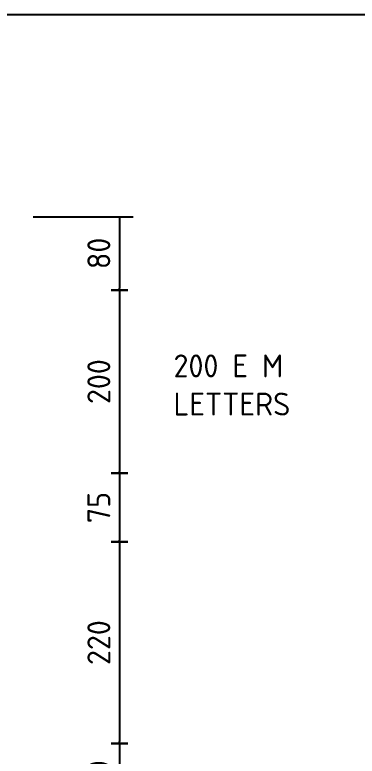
# Model space of a CAD drawing. Header units: millimetres. Extents: x 0 to 420, y 0 to 297.
# Drawn here: x 276.4 to 313.7, y 211.5 to 292.5 of the extents above; entities that cross this region are included whole.
import ezdxf
from ezdxf.enums import TextEntityAlignment as Align

# ---------------------------------------------------------------- set-up
doc = ezdxf.new("R2010")
doc.units = ezdxf.units.MM
doc.header["$MEASUREMENT"] = 0
doc.layers.get('DEFPOINTS').update_dxf_attribs({"true_color": 0x165788})
for name, color, linetype in [('COMMENTS', 4, 'Continuous'), ('T25', 1, 'Continuous'), ('TBLK18', 4, 'Continuous'), ('TBLK25', 1, 'Continuous'), ('TBLK35', 3, 'Continuous'), ('TBLK50', 7, 'Continuous')]:
    doc.layers.add(name, color=color, linetype=linetype)
doc.styles.add('iso', font='iso3098b.shx')
doc.dimstyles.new('signsdim', dxfattribs={"dimtxt": 2.5, "dimasz": 0.2, "dimexe": 1.5, "dimexo": 2, "dimgap": 1, "dimtad": 1, "dimlfac": 10, "dimrnd": 1, "dimtxsty": 'iso', "dimblk": 'sgndim', "dimcen": 2.5, "dimse2": 1, "dimadec": 0, "dimazin": 0, "dimtfac": 1, "dimtix": 1, "dimtmove": 0, "dimatfit": 3, "dimfxl": 1, "dimarcsym": 0})

# ---------------------------------------------------------------- blocks, each defined once
blk = doc.blocks.new('A3BBLK')
at = {"layer": 'TBLK50'}
blk.add_line((415.5, 292.5), (13, 292.5), dxfattribs=at)
blk = doc.blocks.new('title block')
blk.add_blockref('A3BBLK', (0, 0))
at = {"layer": 'TBLK18', "style": 'iso'}
blk.add_attdef('MR_DIRECTORATE', text='', height=1.5, dxfattribs=at).set_placement((381.5, 67.119), align=Align.CENTER)
for tag, p in [('STREET_NAME', (355.514, 61.1)), ('SUBURB_POSTCODE', (388.488, 61.1)), ('TELEPHONE_NO.', (368.306, 58.836)), ('FAX_NO.', (393.555, 58.836))]:
    blk.add_attdef(tag, p, '', height=1.5, dxfattribs=at)
at = {"layer": 'TBLK25', "style": 'iso'}
for tag, height, p in [('MR_BRANCH', 2, (381.5, 64.199)), ('ROAD_SECTION', 1.75, (384.5, 29.162)), ('SLK', 1.75, (384.5, 26.108)), ('CHAINAGE', 1.75, (384.5, 19.205))]:
    blk.add_attdef(tag, text='', height=height, dxfattribs=at).set_placement(p, align=Align.CENTER)
for tag, p, height in [('FILE_NUMBER', (371.773, 53.237), 2.5), ('DESIGNED_/_DRAWN', (371.773, 48.487), 2), ('VERIFIED', (371.773, 43.487), 2), ('APPROVED', (371.773, 38.487), 2), ('LOCAL_AUTHORITY', (370.48, 16.733), 1.25)]:
    blk.add_attdef(tag, p, '', height=height, dxfattribs=at)
at = {"layer": 'TBLK35', "style": 'iso', "width": 0.9}
for tag, p in [('ROAD_PROJECT&NUMBER', (384.5, 32.231)), ('DRAWING_DESCRIPTION', (384.5, 22.288))]:
    blk.add_attdef(tag, text='', height=2.5, dxfattribs=at).set_placement(p, align=Align.CENTER)
at = {"layer": 'TBLK50', "style": 'iso'}
blk.add_attdef('DRG_NUMBER', (356.803, 6.021), '', height=5, dxfattribs=at)
blk = doc.blocks.new('sgndim')
for p, q in [((0, 4.5), (0, -4.5)), ((0, 0), (-1, 0))]:
    blk.add_line(p, q)
blk = doc.blocks.new('*D47')
at = {"layer": 'DEFPOINTS', "color": 0, "transparency": 16777216}
for p in [(267.775, 212.948), (267.775, 205.948), (287.772, 205.948)]:
    blk.add_point(p, dxfattribs=at)
at = {"layer": 'T25', "color": 0, "lineweight": -2, "transparency": 16777216}
blk.add_line((287.772, 212.748), (287.772, 206.148), dxfattribs=at)
at = {"layer": 'T25', "color": 0, "lineweight": -2, "transparency": 16777216, "xscale": 0.2, "yscale": 0.2, "zscale": 0.2}
for p, rotation in [((287.772, 212.948), 90), ((287.772, 205.948), 270)]:
    blk.add_blockref('sgndim', p, dxfattribs=dict(at, rotation=rotation))
at = {"layer": 'T25', "color": 0, "transparency": 16777216, "insert": (285.522, 209.448), "char_height": 2.5, "attachment_point": 5, "rotation": 90, "style": 'iso'}
blk.add_mtext('70', dxfattribs=at)
blk = doc.blocks.new('*D48')
at = {"layer": 'DEFPOINTS', "color": 0, "transparency": 16777216}
for p in [(270.558, 234.948), (270.558, 212.948), (287.772, 212.948)]:
    blk.add_point(p, dxfattribs=at)
at = {"layer": 'T25', "color": 0, "lineweight": -2, "transparency": 16777216}
blk.add_line((287.772, 234.748), (287.772, 213.148), dxfattribs=at)
at = {"layer": 'T25', "color": 0, "lineweight": -2, "transparency": 16777216, "xscale": 0.2, "yscale": 0.2, "zscale": 0.2}
for p, rotation in [((287.772, 234.948), 90), ((287.772, 212.948), 270)]:
    blk.add_blockref('sgndim', p, dxfattribs=dict(at, rotation=rotation))
at = {"layer": 'T25', "color": 0, "transparency": 16777216, "insert": (285.522, 223.948), "char_height": 2.5, "attachment_point": 5, "rotation": 90, "style": 'iso'}
blk.add_mtext('220', dxfattribs=at)
blk = doc.blocks.new('*D49')
at = {"layer": 'DEFPOINTS', "color": 0, "transparency": 16777216}
for p in [(276.373, 270.448), (286.772, 262.448), (287.772, 262.448)]:
    blk.add_point(p, dxfattribs=at)
at = {"layer": 'T25', "color": 0, "lineweight": -2, "transparency": 16777216}
for p, q in [((278.373, 270.448), (289.272, 270.448)), ((287.772, 270.248), (287.772, 262.648))]:
    blk.add_line(p, q, dxfattribs=at)
at = {"layer": 'T25', "color": 0, "lineweight": -2, "transparency": 16777216, "xscale": 0.2, "yscale": 0.2, "zscale": 0.2}
for p, rotation in [((287.772, 270.448), 90), ((287.772, 262.448), 270)]:
    blk.add_blockref('sgndim', p, dxfattribs=dict(at, rotation=rotation))
at = {"layer": 'T25', "color": 0, "transparency": 16777216, "insert": (285.522, 266.448), "char_height": 2.5, "attachment_point": 5, "rotation": 90, "style": 'iso'}
blk.add_mtext('80', dxfattribs=at)
blk = doc.blocks.new('*D41')
at = {"layer": 'DEFPOINTS', "color": 0, "transparency": 16777216}
for p in [(277.909, 262.448), (277.909, 242.448), (287.772, 242.448)]:
    blk.add_point(p, dxfattribs=at)
at = {"layer": 'T25', "color": 0, "lineweight": -2, "transparency": 16777216}
blk.add_line((287.772, 262.248), (287.772, 242.648), dxfattribs=at)
at = {"layer": 'T25', "color": 0, "lineweight": -2, "transparency": 16777216, "xscale": 0.2, "yscale": 0.2, "zscale": 0.2}
for p, rotation in [((287.772, 262.448), 90), ((287.772, 242.448), 270)]:
    blk.add_blockref('sgndim', p, dxfattribs=dict(at, rotation=rotation))
at = {"layer": 'T25', "color": 0, "transparency": 16777216, "insert": (285.522, 252.448), "char_height": 2.5, "attachment_point": 5, "rotation": 90, "style": 'iso'}
blk.add_mtext('200', dxfattribs=at)
blk = doc.blocks.new('*D43')
at = {"layer": 'DEFPOINTS', "color": 0, "transparency": 16777216}
for p in [(269.031, 242.448), (269.031, 234.948), (287.772, 234.948)]:
    blk.add_point(p, dxfattribs=at)
at = {"layer": 'T25', "color": 0, "lineweight": -2, "transparency": 16777216}
blk.add_line((287.772, 242.248), (287.772, 235.148), dxfattribs=at)
at = {"layer": 'T25', "color": 0, "lineweight": -2, "transparency": 16777216, "xscale": 0.2, "yscale": 0.2, "zscale": 0.2}
for p, rotation in [((287.772, 242.448), 90), ((287.772, 234.948), 270)]:
    blk.add_blockref('sgndim', p, dxfattribs=dict(at, rotation=rotation))
at = {"layer": 'T25', "color": 0, "transparency": 16777216, "insert": (285.522, 238.698), "char_height": 2.5, "attachment_point": 5, "rotation": 90, "style": 'iso'}
blk.add_mtext('75', dxfattribs=at)

msp = doc.modelspace()

# ---------------------------------------------------------------- block references
at = {"color": 1}
msp.add_blockref('title block', (0, 0), dxfattribs=at)

# ---------------------------------------------------------------- texts
at = {"layer": 'COMMENTS', "insert": (293.6701, 255.4139), "char_height": 2.5, "width": 12.54872, "attachment_point": 1, "style": 'iso'}
msp.add_mtext('200 E M LETTERS', dxfattribs=at)

# ---------------------------------------------------------------- dimensions: what is measured, and where the dimension line sits
at = {"layer": 'T25'}
dim = msp.add_linear_dim(base=(287.7719, 262.4481), p1=(276.3726, 270.4481), p2=(286.7717, 262.4481), angle=90, dimstyle='signsdim', dxfattribs=at)
dim.commit()
dim.dimension.update_dxf_attribs({"geometry": '*D49', "text_midpoint": (285.5219, 266.4481)})
for base, p1, p2, picture, middle in [((287.7719, 242.4481), (277.9087, 262.4481), (277.9087, 242.4481), '*D41', (285.5219, 252.4481)), ((287.7719, 234.9481), (269.0313, 242.4481), (269.0313, 234.9481), '*D43', (285.5219, 238.6981)), ((287.7719, 212.9481), (270.5584, 234.9481), (270.5584, 212.9481), '*D48', (285.5219, 223.9481)), ((287.7719, 205.9481), (267.7755, 212.9481), (267.7755, 205.9481), '*D47', (285.5219, 209.4481))]:
    dim = msp.add_linear_dim(base=base, p1=p1, p2=p2, angle=90, dimstyle='signsdim', override={"dimse1": 1}, dxfattribs=at)
    dim.commit()
    dim.dimension.update_dxf_attribs({"geometry": picture, "text_midpoint": middle})

doc.saveas('drawing.dxf')
